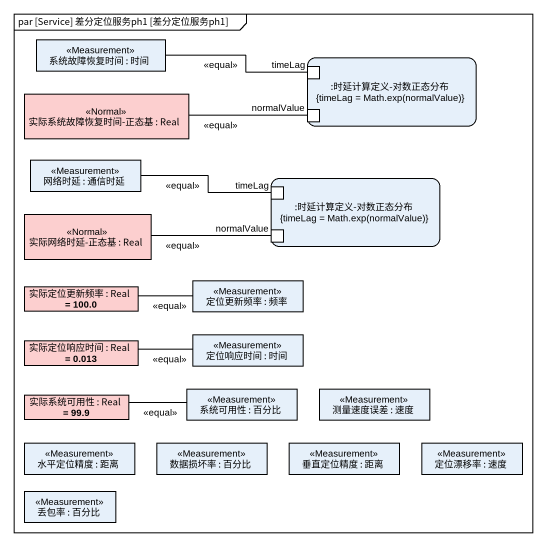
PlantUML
@startuml
mainframe par [Service] 差分定位服务ph1 [差分定位服务ph1]
rectangle "系统故障恢复时间 : 时间" as 系统故障恢复时间 <<Measurement>>
rectangle ":时延计算定义-对数正态分布\n{timeLag = Math.exp(normalValue)}" as 时延计算定义_对数正态分布 {
  port timeLag
  port normalValue
}
rectangle "实际系统故障恢复时间-正态基 : Real" as 实际系统故障恢复时间_正态基 <<Normal>> #FCCFCF
rectangle "网络时延 : 通信时延" as 网络时延 <<Measurement>>
rectangle ":时延计算定义-对数正态分布\n{timeLag = Math.exp(normalValue)}" as 时延计算定义_对数正态分布_2 {
  port "timeLag" as timeLag_2
  port "normalValue" as normalValue_2
}
rectangle "实际网络时延-正态基 : Real" as 实际网络时延_正态基 <<Normal>> #FCCFCF
rectangle "定位更新频率 : 频率" as 定位更新频率 <<Measurement>>
rectangle "实际定位更新频率 : Real = 100.0" as 实际定位更新频率 #FCCFCF
rectangle "实际定位响应时间 : Real = 0.013" as 实际定位响应时间 #FCCFCF
rectangle "定位响应时间 : 时间" as 定位响应时间 <<Measurement>>
rectangle "实际系统可用性 : Real = 99.9" as 实际系统可用性 #FCCFCF
rectangle "系统可用性 : 百分比" as 系统可用性 <<Measurement>>
rectangle "测量速度误差 : 速度" as 测量速度误差 <<Measurement>>
rectangle "水平定位精度 : 距离" as 水平定位精度 <<Measurement>>
rectangle "数据损坏率 : 百分比" as 数据损坏率 <<Measurement>>
rectangle "垂直定位精度 : 距离" as 垂直定位精度 <<Measurement>>
rectangle "定位漂移率 : 速度" as 定位漂移率 <<Measurement>>
rectangle "丢包率 : 百分比" as 丢包率 <<Measurement>>
系统故障恢复时间 -right- timeLag : <<equal>>
实际系统故障恢复时间_正态基 -right- normalValue : <<equal>>
网络时延 -right- timeLag_2 : <<equal>>
实际网络时延_正态基 -right- normalValue_2 : <<equal>>
实际定位更新频率 -right- 定位更新频率 : <<equal>>
实际定位响应时间 -right- 定位响应时间 : <<equal>>
实际系统可用性 -right- 系统可用性 : <<equal>>
@enduml
